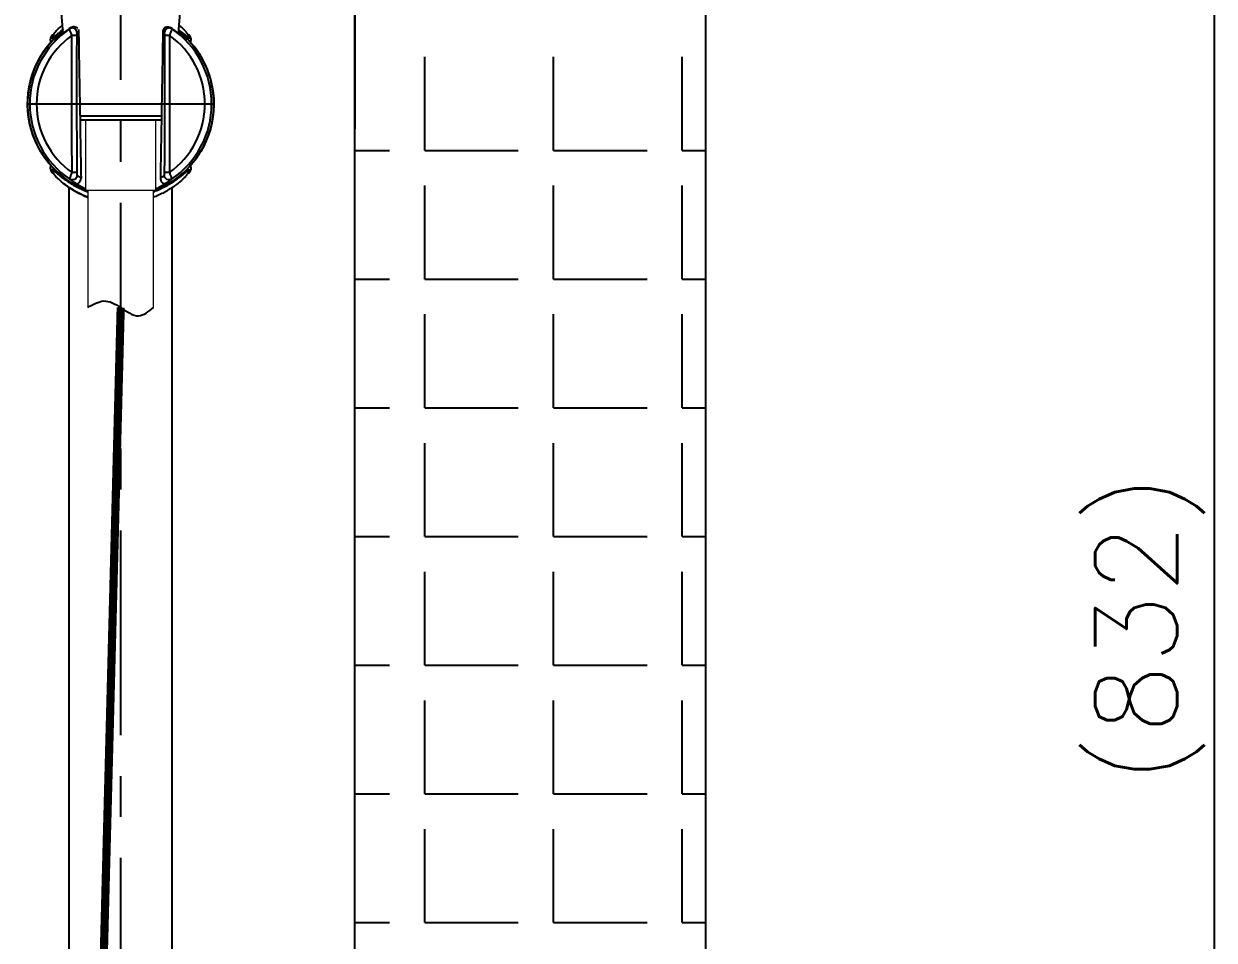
# Model space of a CAD drawing. Extents: x -4069 to -3649, y -4303 to -3709.
# Drawn here: x -3752.3 to -3701.5, y -4053 to -4013.9 of the extents above; entities that cross this region are included whole.
import ezdxf

# ---------------------------------------------------------------- set-up
doc = ezdxf.new("R2010")
doc.units = 0
doc.header["$LTSCALE"] = 7
doc.linetypes.add('CENTER', pattern=[2, 1.25, -0.25, 0.25, -0.25])
doc.layers.get('0').update_dxf_attribs({"color": 2, "linetype": 'CONTINUOUS'})
for name, color, linetype in [('6', 7, 'CONTINUOUS'), ('CL', 1, 'CENTER'), ('D', 2, 'CONTINUOUS'), ('DIM', 2, 'CONTINUOUS'), ('DWG', 7, 'CONTINUOUS'), ('HT', 3, 'CONTINUOUS')]:
    doc.layers.add(name, color=color, linetype=linetype)
doc.styles.add('GHS', font='ROMANS.shx', dxfattribs={"bigfont": 'GHS.shx'})

msp = doc.modelspace()

# ---------------------------------------------------------------- linework, layer by layer
at = {"color": 7, "linetype": 'Continuous', "lineweight": 15}
for p, q in [((-3749.70317, -4017.99335), (-3749.70317, -4020.99335)), ((-3746.70317, -4020.99335), (-3746.70317, -4017.99335)), ((-3746.70317, -4020.99335), (-3749.70317, -4020.99335)), ((-3749.60317, -4020.99335), (-3749.60317, -4025.99335)), ((-3746.80317, -4025.99335), (-3746.80317, -4020.99335))]:
    msp.add_line(p, q, dxfattribs=at)
at = {"layer": '6', "color": 7, "linetype": 'Continuous'}
for p, q in [((-3750.83619, -4012.20904), (-3750.67333, -4014.27841)), ((-3745.73305, -4014.27903), (-3745.57014, -4012.20904)), ((-3751.20317, -4014.58368), (-3751.20317, -4014.67663)), ((-3745.20317, -4014.67663), (-3745.20317, -4014.58367)), ((-3746.46569, -4017.99335), (-3749.94064, -4017.99335)), ((-3751.20317, -4019.90744), (-3751.20317, -4020.0004)), ((-3745.20317, -4020.00039), (-3745.20317, -4019.90744)), ((-3750.40317, -4090.29574), (-3750.40317, -4020.86326)), ((-3746.00317, -4090.19754), (-3746.00317, -4020.86326))]:
    msp.add_line(p, q, dxfattribs=at)
at = {"layer": '6', "color": 3, "linetype": 'Continuous'}
for p, q in [((-3748.20317, -4017.80904), (-3749.94374, -4017.80904)), ((-3746.46259, -4017.80904), (-3748.20317, -4017.80904))]:
    msp.add_line(p, q, dxfattribs=at)
at = {"layer": '6', "color": 7, "linetype": 'Continuous', "extrusion": (0, 0, -1)}
for start, end in [(292.141413, 51.485624), (128.514376, 247.858587), (290.595464, 291.564909), (248.435091, 249.404536)]:
    msp.add_arc((3748.20317, -4017.29204), 3.9799, start, end, dxfattribs=at)
at = {"layer": '6', "color": 7, "linetype": 'Continuous'}
for start, end in [(128.508749, 241.053749), (47.05875, 51.49125), (301.84875, 44.611875)]:
    msp.add_arc((-3748.20317, -4017.29204), 3.98, start, end, dxfattribs=at)
at = {"layer": '6', "color": 3, "linetype": 'Continuous'}
for radius, start, end in [(3.88469, 124.203386, 235.969868), (3.59603, 125.433613, 234.676674), (3.59603, 305.325111, 54.563292), (3.88469, 304.030131, 55.796606)]:
    msp.add_arc((-3748.20317, -4017.29204), radius, start, end, dxfattribs=at)
at = {"layer": '6', "color": 7, "linetype": 'Continuous'}
for points, knots in [([(-3750.96685, -4014.17823), (-3750.96625, -4014.17764), (-3750.93392, -4014.14568), (-3750.8591, -4014.07392), (-3750.76776, -4013.99369), (-3750.71805, -4013.95228)], [0, 0, 0, 0, 0.00946275, 0.50458508, 1, 1, 1, 1]), ([(-3745.68857, -4013.9519), (-3745.63924, -4013.99296), (-3745.5403, -4014.07987), (-3745.45913, -4014.15883), (-3745.42369, -4014.19425)], [0, 0, 0, 0, 0.45979885, 1, 1, 1, 1]), ([(-3750.64706, -4014.10115), (-3750.70262, -4014.14173), (-3750.80722, -4014.22223), (-3750.98841, -4014.3704), (-3751.09181, -4014.46577), (-3751.13425, -4014.50746)], [0, 0, 0, 0, 0.2443749, 0.49168279, 1, 1, 1, 1]), ([(-3750.76241, -4014.31332), (-3750.87128, -4014.41047), (-3750.94354, -4014.48639), (-3751.02087, -4014.57316), (-3751.02338, -4014.58046), (-3750.97952, -4014.5407)], [0, 0, 0, 0, 0.5, 0.5, 1, 1, 1, 1]), ([(-3750.97953, -4014.54071), (-3750.93656, -4014.50168), (-3750.83721, -4014.40851), (-3750.66305, -4014.26741), (-3750.58169, -4014.20509), (-3750.51155, -4014.15393), (-3750.4701, -4014.12473), (-3750.44206, -4014.10545), (-3750.42922, -4014.09669), (-3750.42059, -4014.09083), (-3750.41709, -4014.08846)], [0, 0, 0, 0, 0.54560884, 0.68201104, 0.81841325, 0.88661436, 0.95481546, 0.97186574, 0.98891602, 1, 1, 1, 1]), ([(-3750.31496, -4014.02152), (-3750.32561, -4014.0284), (-3750.34487, -4014.04085), (-3750.38054, -4014.06437), (-3750.4026, -4014.07925), (-3750.41739, -4014.08922)], [0, 0, 0, 0, 0.28939128, 0.52371892, 1, 1, 1, 1]), ([(-3750.07539, -4014.24411), (-3750.07559, -4014.22412), (-3750.08183, -4014.18656), (-3750.10469, -4014.13735), (-3750.13867, -4014.09676), (-3750.18143, -4014.06652), (-3750.23042, -4014.04819), (-3750.2829, -4014.04301), (-3750.33612, -4014.05194), (-3750.3704, -4014.06805), (-3750.38688, -4014.07921)], [0, 0, 0, 0, 0.12500045, 0.25000051, 0.37500056, 0.50000061, 0.62500067, 0.75000072, 0.87500078, 1, 1, 1, 1]), ([(-3750.28813, -4014.36209), (-3750.3043, -4014.32167), (-3750.33147, -4014.25377), (-3750.36346, -4014.16322), (-3750.38557, -4014.09665), (-3750.38645, -4014.08486), (-3750.38688, -4014.07921)], [0, 0, 0, 0, 0.28192199, 0.47364217, 0.74781717, 1, 1, 1, 1]), ([(-3750.31553, -4014.02068), (-3750.30291, -4014.0126), (-3750.2844, -4014.00354), (-3750.26477, -4013.99737), (-3750.25942, -4013.99593)], [0, 0, 0, 0, 0.73092697, 1, 1, 1, 1]), ([(-3750.25935, -4013.99591), (-3750.2502, -4013.99344), (-3750.22605, -4013.9887), (-3750.18622, -4013.98828), (-3750.14178, -4013.99769), (-3750.10059, -4014.01679), (-3750.07308, -4014.0379), (-3750.05956, -4014.05186), (-3750.0566, -4014.05512)], [0, 0, 0, 0, 0.12803662, 0.33113932, 0.53424202, 0.73734473, 0.94044743, 1, 1, 1, 1]), ([(-3750.07539, -4014.24411), (-3750.07659, -4014.24751), (-3750.07913, -4014.2547), (-3750.08196, -4014.2861), (-3750.08414, -4014.32395), (-3750.08452, -4014.35344), (-3750.08471, -4014.36796)], [0, 0, 0, 0, 0.22671183, 0.4788594, 0.74349068, 1, 1, 1, 1]), ([(-3746.3572, -4014.06392), (-3746.37124, -4014.08133), (-3746.38246, -4014.10139), (-3746.38993, -4014.12244), (-3746.3969, -4014.14209), (-3746.40079, -4014.16309), (-3746.4013, -4014.18393)], [0, 0, 0, 0, 0.51774399, 0.51774399, 0.51774399, 1, 1, 1, 1]), ([(-3746.32162, -4014.36796), (-3746.32181, -4014.35345), (-3746.32219, -4014.32397), (-3746.32437, -4014.28612), (-3746.3272, -4014.2547), (-3746.32974, -4014.24751), (-3746.33094, -4014.24411)], [0, 0, 0, 0, 0.25633436, 0.52088783, 0.77305332, 1, 1, 1, 1]), ([(-3746.01946, -4014.07921), (-3746.01988, -4014.08486), (-3746.02076, -4014.09665), (-3746.04294, -4014.16351), (-3746.07511, -4014.25423), (-3746.10219, -4014.32215), (-3746.11814, -4014.36213)], [0, 0, 0, 0, 0.2520711, 0.52633781, 0.7211865, 1, 1, 1, 1]), ([(-3745.98814, -4014.08975), (-3746.0029, -4014.07978), (-3746.03393, -4014.05883), (-3746.07161, -4014.03435), (-3746.09137, -4014.02152)], [0, 0, 0, 0, 0.47564676, 1, 1, 1, 1]), ([(-3745.99137, -4014.08744), (-3745.94855, -4014.11647), (-3745.91816, -4014.1377), (-3745.85206, -4014.18528), (-3745.8206, -4014.20867), (-3745.73089, -4014.27717), (-3745.67724, -4014.32069), (-3745.53454, -4014.44092), (-3745.46607, -4014.5051), (-3745.42641, -4014.54106)], [0, 0, 0, 0, 0.125, 0.125, 0.25, 0.25, 0.5, 0.5, 1, 1, 1, 1]), ([(-3745.27095, -4014.50856), (-3745.29227, -4014.48774), (-3745.34766, -4014.43567), (-3745.48098, -4014.31796), (-3745.60865, -4014.2126), (-3745.69287, -4014.14903), (-3745.69291, -4014.149)], [0, 0, 0, 0, 0.26468396, 0.5694568, 0.99979845, 1, 1, 1, 1]), ([(-3751.13538, -4020.07551), (-3751.11406, -4020.09633), (-3751.05867, -4020.1484), (-3750.92535, -4020.26611), (-3750.68548, -4020.46408), (-3750.3134, -4020.71498), (-3749.91438, -4020.92422), (-3749.6729, -4021.02302), (-3749.60317, -4021.04955)], [0, 0, 0, 0, 0.071599617, 0.154043671, 0.270455324, 0.44533851, 0.594213395, 0.65244949, 0.65244949, 0.65244949, 0.65244949]), ([(-3746.80317, -4021.04819), (-3746.74134, -4021.02427), (-3746.49945, -4020.92463), (-3746.12938, -4020.73623), (-3745.80786, -4020.52247), (-3745.59948, -4020.36214), (-3745.41792, -4020.21367), (-3745.31452, -4020.1183), (-3745.27209, -4020.07661)], [0.348685319, 0.348685319, 0.348685319, 0.348685319, 0.400469481, 0.556050168, 0.700882547, 0.774438551, 0.848262356, 1, 1, 1, 1]), ([(-3749.60317, -4021.28411), (-3749.66683, -4021.25984), (-3749.88843, -4021.16865), (-3750.2356, -4020.98656), (-3750.5948, -4020.73875), (-3750.83537, -4020.53403), (-3750.9472, -4020.42524), (-3750.98264, -4020.38982)], [0.387799209, 0.387799209, 0.387799209, 0.387799209, 0.447353161, 0.600426022, 0.758201962, 0.905197523, 1, 1, 1, 1]), ([(-3750.37715, -4020.51145), (-3750.37721, -4020.5056), (-3750.37732, -4020.49333), (-3750.35675, -4020.42709), (-3750.32585, -4020.33618), (-3750.2988, -4020.26767), (-3750.28237, -4020.22605)], [0, 0, 0, 0, 0.24952298, 0.5237488, 0.71071601, 1, 1, 1, 1]), ([(-3750.07962, -4020.2198), (-3750.08037, -4020.21998), (-3750.08218, -4020.2203), (-3750.08645, -4020.22084), (-3750.09254, -4020.2214), (-3750.1005, -4020.22196), (-3750.10896, -4020.22244), (-3750.11786, -4020.22287), (-3750.13032, -4020.2234), (-3750.14709, -4020.22398), (-3750.16597, -4020.2245), (-3750.183, -4020.22488), (-3750.19702, -4020.22515), (-3750.21267, -4020.22541), (-3750.23066, -4020.22566), (-3750.24855, -4020.22584), (-3750.26607, -4020.22597), (-3750.27645, -4020.22603), (-3750.28235, -4020.22605)], [0, 0, 0, 0, 0.03124689, 0.06249693, 0.124997, 0.18749708, 0.24999715, 0.31249722, 0.3749973, 0.49999744, 0.62499759, 0.68749766, 0.74999773, 0.8124978, 0.87499788, 0.93749795, 0.96874799, 1, 1, 1, 1]), ([(-3750.13537, -4020.68632), (-3750.10724, -4020.70128), (-3750.07381, -4020.70365), (-3750.03801, -4020.69114), (-3750.01677, -4020.68372), (-3749.99431, -4020.67074), (-3749.9728, -4020.65026), (-3749.95767, -4020.63584), (-3749.94272, -4020.61738), (-3749.93001, -4020.59424), (-3749.92138, -4020.57854), (-3749.91365, -4020.56034), (-3749.90806, -4020.54007), (-3749.90375, -4020.5244), (-3749.90066, -4020.50713), (-3749.89953, -4020.48931), (-3749.8991, -4020.48259), (-3749.89896, -4020.47575), (-3749.89908, -4020.4689)], [0, 0, 0, 0, 0.38765386, 0.38765386, 0.38765386, 0.61599269, 0.61599269, 0.61599269, 0.77645894, 0.77645894, 0.77645894, 0.88500114, 0.88500114, 0.88500114, 0.96878478, 0.96878478, 0.96878478, 1, 1, 1, 1]), ([(-3750.07962, -4020.2198), (-3750.07933, -4020.23424), (-3750.07873, -4020.26382), (-3750.07572, -4020.30191), (-3750.07188, -4020.334), (-3750.06847, -4020.34187), (-3750.06687, -4020.34557)], [0, 0, 0, 0, 0.25372183, 0.51977375, 0.77415217, 1, 1, 1, 1]), ([(-3745.43948, -4020.40584), (-3745.44008, -4020.40644), (-3745.47241, -4020.43839), (-3745.57731, -4020.53899), (-3745.81138, -4020.73884), (-3746.16998, -4020.986), (-3746.51782, -4021.1688), (-3746.73939, -4021.25965), (-3746.80317, -4021.2839)], [0, 0, 0, 0, 0.001568539, 0.083634091, 0.232371737, 0.392447572, 0.547379816, 0.607807168, 0.607807168, 0.607807168, 0.607807168]), ([(-3746.50725, -4020.46864), (-3746.50758, -4020.48809), (-3746.50562, -4020.50753), (-3746.5019, -4020.52513), (-3746.49821, -4020.5426), (-3746.49284, -4020.55881), (-3746.48659, -4020.57326), (-3746.47631, -4020.59703), (-3746.46343, -4020.61677), (-3746.45004, -4020.63268), (-3746.42915, -4020.65749), (-3746.40637, -4020.674), (-3746.38466, -4020.68439), (-3746.35148, -4020.70025), (-3746.31963, -4020.70264), (-3746.29206, -4020.69481), (-3746.28477, -4020.69274), (-3746.27773, -4020.68992), (-3746.27096, -4020.68632)], [0, 0, 0, 0, 0.0899295, 0.0899295, 0.0899295, 0.17870431, 0.17870431, 0.17870431, 0.325566, 0.325566, 0.325566, 0.55538046, 0.55538046, 0.55538046, 0.90790771, 0.90790771, 0.90790771, 1, 1, 1, 1]), ([(-3746.33946, -4020.34557), (-3746.33786, -4020.34187), (-3746.33445, -4020.334), (-3746.33061, -4020.30193), (-3746.3276, -4020.26384), (-3746.327, -4020.23425), (-3746.32671, -4020.2198)], [0, 0, 0, 0, 0.22563003, 0.47996773, 0.74607993, 1, 1, 1, 1]), ([(-3746.1239, -4020.22602), (-3746.17117, -4020.22585), (-3746.18923, -4020.22549), (-3746.2288, -4020.22478), (-3746.24454, -4020.2244), (-3746.27307, -4020.22352), (-3746.28572, -4020.22304), (-3746.30886, -4020.22182), (-3746.32071, -4020.22126), (-3746.32671, -4020.2198)], [0, 0, 0, 0, 0.25, 0.25, 0.5, 0.5, 0.75, 0.75, 1, 1, 1, 1]), ([(-3746.1239, -4020.22602), (-3746.10699, -4020.26873), (-3746.07988, -4020.33724), (-3746.04944, -4020.42779), (-3746.029, -4020.49332), (-3746.02912, -4020.5056), (-3746.02918, -4020.51145)], [0, 0, 0, 0, 0.29689295, 0.47619362, 0.75032385, 1, 1, 1, 1]), ([(-3749.60317, -4021.28421), (-3749.66958, -4021.25887), (-3749.87451, -4021.17406), (-3750.22169, -4020.99418), (-3750.4984, -4020.80519), (-3750.65588, -4020.68317), (-3750.68535, -4020.65858), (-3750.55322, -4020.76548), (-3750.21907, -4020.9998), (-3749.84152, -4021.1914), (-3749.6212, -4021.27729), (-3749.60317, -4021.28416)], [0.152484851, 0.152484851, 0.152484851, 0.152484851, 0.187201232, 0.263736582, 0.369246309, 0.429230419, 0.509438537, 0.590720854, 0.703516466, 0.810327673, 0.819741824, 0.819741824, 0.819741824, 0.819741824]), ([(-3749.70317, -4020.92425), (-3749.76143, -4020.89947), (-3749.81581, -4020.8746), (-3750.05343, -4020.75936), (-3750.18292, -4020.67707), (-3750.28154, -4020.60842), (-3750.24749, -4020.62667), (-3750.13537, -4020.68632)], [0.716624717, 0.716624717, 0.716624717, 0.716624717, 0.75, 0.75, 0.875, 0.875, 1, 1, 1, 1]), ([(-3746.27096, -4020.68632), (-3746.159, -4020.62676), (-3746.12486, -4020.60841), (-3746.22237, -4020.67641), (-3746.35317, -4020.75949), (-3746.59061, -4020.87464), (-3746.64497, -4020.89951), (-3746.70317, -4020.92428)], [0, 0, 0, 0, 0.125, 0.125, 0.25, 0.25, 0.283467175, 0.283467175, 0.283467175, 0.283467175])]:
    msp.add_open_spline(points, degree=3, knots=knots, dxfattribs=at)
for points, degree in [([(-3746.35671, -4014.06324), (-3746.29501, -4013.98711), (-3746.17445, -4013.96749), (-3746.09121, -4014.02042)], 3), ([(-3750.95138, -4014.1628), (-3751.10511, -4014.32035), (-3751.13421, -4014.50951)], 2), ([(-3750.6903, -4014.25074), (-3750.71552, -4014.27203), (-3750.73956, -4014.29293), (-3750.76241, -4014.31332)], 3), ([(-3750.31507, -4014.02136), (-3750.33915, -4014.04044), (-3750.36322, -4014.05952), (-3750.38728, -4014.07862)], 3), ([(-3750.00597, -4014.11134), (-3749.98819, -4015.17748), (-3749.97013, -4016.24336), (-3749.95218, -4017.30897)], 3), ([(-3746.40157, -4014.18392), (-3746.41896, -4015.22586), (-3746.43661, -4016.26755), (-3746.45415, -4017.30897)], 3), ([(-3746.09137, -4014.02152), (-3746.06714, -4014.04049), (-3746.04317, -4014.05972), (-3746.01946, -4014.07921)], 3), ([(-3745.64392, -4014.31332), (-3745.6671, -4014.29263), (-3745.69152, -4014.27142), (-3745.71715, -4014.2498)], 3), ([(-3745.39967, -4014.5548), (-3745.42307, -4014.524), (-3745.50808, -4014.43453), (-3745.64392, -4014.31332)], 3), ([(-3745.2715, -4014.51013), (-3745.2998, -4014.32186), (-3745.45195, -4014.16571)], 2), ([(-3745.42643, -4014.54104), (-3745.4088, -4014.55701), (-3745.39832, -4014.56513), (-3745.39461, -4014.56632)], 3), ([(-3749.95217, -4017.30897), (-3749.9344, -4018.3627), (-3749.9167, -4019.41614), (-3749.89908, -4020.4689)], 3), ([(-3746.45416, -4017.30897), (-3746.47193, -4018.36261), (-3746.48963, -4019.41597), (-3746.50725, -4020.46864)], 3), ([(-3751.13483, -4020.07394), (-3751.10653, -4020.26221), (-3750.95439, -4020.41836)], 2), ([(-3745.45495, -4020.42127), (-3745.30122, -4020.26372), (-3745.27212, -4020.07456)], 2), ([(-3750.65002, -4020.68753), (-3750.64786, -4020.68932), (-3750.64383, -4020.69222), (-3750.6379, -4020.69615)], 3)]:
    msp.add_open_spline(points, degree=degree, dxfattribs=at)
for points, weights in [([(-3751.20275, -4014.58367), (-3751.20296, -4014.42808), (-3751.09747, -4014.31315)], [1, 0.931937188824, 1]), ([(-3750.08471, -4014.36796), (-3750.10267, -4014.36227), (-3750.288, -4014.36213)], [0.999993082113, 0.733311182566, 0.999722388746]), ([(-3746.11819, -4014.36213), (-3746.30365, -4014.36226), (-3746.32162, -4014.36796)], [1, 0.733171356284, 0.999994966771]), ([(-3745.30885, -4014.31317), (-3745.20336, -4014.42808), (-3745.20357, -4014.58367)], [1, 0.931938376, 0.999993546138]), ([(-3751.09748, -4020.2709), (-3751.20297, -4020.15599), (-3751.20276, -4020.0004)], [1, 0.931938376, 0.999993546138]), ([(-3745.20358, -4020.0004), (-3745.20337, -4020.15599), (-3745.30886, -4020.27092)], [1, 0.931937188824, 1])]:
    msp.add_rational_spline(points, weights, degree=2, dxfattribs=at)
at = {"layer": '6', "color": 3, "linetype": 'Continuous'}
for points, knots in [([(-3750.28237, -4020.22605), (-3750.28508, -4019.36868), (-3750.29128, -4017.41411), (-3750.28926, -4015.45937), (-3750.28812, -4014.36207)], [0, 0, 0, 0, 0.43864913, 1, 1, 1, 1]), ([(-3750.08471, -4014.36796), (-3750.08538, -4014.83024), (-3750.08678, -4015.80537), (-3750.08707, -4017.24431), (-3750.08518, -4018.73282), (-3750.08153, -4019.70794), (-3750.07962, -4020.2198)], [0, 0, 0, 0, 0.23704478, 0.50002031, 0.73754982, 1, 1, 1, 1]), ([(-3746.01946, -4014.07921), (-3746.03593, -4014.06805), (-3746.07021, -4014.05194), (-3746.12344, -4014.04301), (-3746.17591, -4014.04819), (-3746.2249, -4014.06652), (-3746.26766, -4014.09676), (-3746.30164, -4014.13735), (-3746.3245, -4014.18656), (-3746.33074, -4014.22412), (-3746.33094, -4014.24411)], [0, 0, 0, 0, 0.1250002, 0.25000039, 0.37500059, 0.50000078, 0.62500098, 0.75000117, 0.87500137, 1, 1, 1, 1]), ([(-3746.32671, -4020.2198), (-3746.3248, -4019.70795), (-3746.32115, -4018.73284), (-3746.31926, -4017.24434), (-3746.31956, -4015.80539), (-3746.32095, -4014.83025), (-3746.32162, -4014.36796)], [0, 0, 0, 0, 0.26244047, 0.49997957, 0.76294727, 1, 1, 1, 1]), ([(-3746.11814, -4014.36213), (-3746.11752, -4014.89804), (-3746.11639, -4015.87519), (-3746.11651, -4017.36337), (-3746.11842, -4018.78223), (-3746.12213, -4019.75935), (-3746.1239, -4020.22595)], [0, 0, 0, 0, 0.2742227, 0.49999924, 0.76123714, 1, 1, 1, 1]), ([(-3750.06687, -4020.34557), (-3750.06758, -4020.40404), (-3750.10343, -4020.4835), (-3750.24394, -4020.55862), (-3750.32902, -4020.54381), (-3750.37715, -4020.51145)], [0, 0, 0, 0, 0.5, 0.5, 1, 1, 1, 1]), ([(-3750.13537, -4020.68632), (-3750.17642, -4020.65832), (-3750.25707, -4020.60332), (-3750.33761, -4020.5417), (-3750.37715, -4020.51145)], [0, 0, 0, 0, 0.50901868, 1, 1, 1, 1]), ([(-3746.02918, -4020.51145), (-3746.07731, -4020.54381), (-3746.16239, -4020.55862), (-3746.3029, -4020.4835), (-3746.33875, -4020.40404), (-3746.33946, -4020.34557)], [0, 0, 0, 0, 0.5, 0.5, 1, 1, 1, 1]), ([(-3746.02918, -4020.51145), (-3746.06872, -4020.5417), (-3746.14926, -4020.60332), (-3746.22991, -4020.65832), (-3746.27096, -4020.68632)], [0, 0, 0, 0, 0.49098147, 1, 1, 1, 1])]:
    msp.add_open_spline(points, degree=3, knots=knots, dxfattribs=at)
for points in [[(-3750.00507, -4014.18594), (-3750.02843, -4014.20546), (-3750.05187, -4014.22485), (-3750.07539, -4014.24411)], [(-3746.33094, -4014.24411), (-3746.35456, -4014.22477), (-3746.3781, -4014.20531), (-3746.40156, -4014.1857)], [(-3750.06687, -4020.34557), (-3750.01094, -4020.38694), (-3749.95502, -4020.42831), (-3749.89909, -4020.46968)], [(-3746.50724, -4020.46968), (-3746.45131, -4020.42831), (-3746.39539, -4020.38694), (-3746.33946, -4020.34557)]]:
    msp.add_open_spline(points, degree=3, dxfattribs=at)
at = {"layer": 'CL'}
for p, q in [((-3748.20317, -4114.26802), (-3748.20317, -3901.91168)), ((-3752.18317, -4017.29204), (-3744.22317, -4017.29204))]:
    msp.add_line(p, q, dxfattribs=at)
at = {"layer": 'CL', "const_width": 0.35}
msp.add_lwpolyline([(-3748.20317, -4025.99335), (-3749.25465, -4066.26544)], dxfattribs=at)
at = {"layer": 'D'}
msp.add_spline([(-3749.60317, -4025.99335), (-3748.93293, -4025.71553), (-3748.20317, -4025.99335), (-3747.44137, -4026.35007), (-3746.80317, -4025.99335)], degree=3, dxfattribs=at)
at = {"layer": 'DIM'}
msp.add_line((-3701.48245, -3958.72204), (-3701.48245, -4118.25204), dxfattribs=at)
at = {"layer": 'DWG'}
msp.add_line((-3738.20317, -4006.75953), (-3738.20317, -4018.35953), dxfattribs=at)
at = {"layer": 'HT', "ltscale": 0.5}
for p, q in [((-3738.20317, -4221.75204), (-3738.20317, -3842.25204)), ((-3723.20317, -4228.15204), (-3723.20317, -3842.25204)), ((-3735.21517, -4019.28463), (-3735.21517, -4015.28463)), ((-3729.71517, -4019.28463), (-3729.71517, -4015.28463)), ((-3724.21517, -4019.28463), (-3724.21517, -4015.28463)), ((-3738.20317, -4019.28463), (-3736.71517, -4019.28463)), ((-3735.21517, -4019.28463), (-3731.21517, -4019.28463)), ((-3729.71517, -4019.28463), (-3725.71517, -4019.28463)), ((-3724.21517, -4019.28463), (-3723.20317, -4019.28463)), ((-3735.21517, -4024.78463), (-3735.21517, -4020.78463)), ((-3729.71517, -4024.78463), (-3729.71517, -4020.78463)), ((-3724.21517, -4024.78463), (-3724.21517, -4020.78463)), ((-3738.20317, -4024.78463), (-3736.71517, -4024.78463)), ((-3735.21517, -4024.78463), (-3731.21517, -4024.78463)), ((-3729.71517, -4024.78463), (-3725.71517, -4024.78463)), ((-3724.21517, -4024.78463), (-3723.20317, -4024.78463)), ((-3735.21517, -4030.28463), (-3735.21517, -4026.28463)), ((-3729.71517, -4030.28463), (-3729.71517, -4026.28463)), ((-3724.21517, -4030.28463), (-3724.21517, -4026.28463)), ((-3738.20317, -4030.28463), (-3736.71517, -4030.28463)), ((-3735.21517, -4030.28463), (-3731.21517, -4030.28463)), ((-3729.71517, -4030.28463), (-3725.71517, -4030.28463)), ((-3724.21517, -4030.28463), (-3723.20317, -4030.28463)), ((-3735.21517, -4035.78463), (-3735.21517, -4031.78463)), ((-3729.71517, -4035.78463), (-3729.71517, -4031.78463)), ((-3724.21517, -4035.78463), (-3724.21517, -4031.78463)), ((-3738.20317, -4035.78463), (-3736.71517, -4035.78463)), ((-3735.21517, -4035.78463), (-3731.21517, -4035.78463)), ((-3729.71517, -4035.78463), (-3725.71517, -4035.78463)), ((-3724.21517, -4035.78463), (-3723.20317, -4035.78463)), ((-3735.21517, -4041.28463), (-3735.21517, -4037.28463)), ((-3729.71517, -4041.28463), (-3729.71517, -4037.28463)), ((-3724.21517, -4041.28463), (-3724.21517, -4037.28463)), ((-3738.20317, -4041.28463), (-3736.71517, -4041.28463)), ((-3735.21517, -4041.28463), (-3731.21517, -4041.28463)), ((-3729.71517, -4041.28463), (-3725.71517, -4041.28463)), ((-3724.21517, -4041.28463), (-3723.20317, -4041.28463)), ((-3735.21517, -4046.78463), (-3735.21517, -4042.78463)), ((-3729.71517, -4046.78463), (-3729.71517, -4042.78463)), ((-3724.21517, -4046.78463), (-3724.21517, -4042.78463)), ((-3738.20317, -4046.78463), (-3736.71517, -4046.78463)), ((-3735.21517, -4046.78463), (-3731.21517, -4046.78463)), ((-3729.71517, -4046.78463), (-3725.71517, -4046.78463)), ((-3724.21517, -4046.78463), (-3723.20317, -4046.78463)), ((-3735.21517, -4052.28463), (-3735.21517, -4048.28463)), ((-3729.71517, -4052.28463), (-3729.71517, -4048.28463)), ((-3724.21517, -4052.28463), (-3724.21517, -4048.28463)), ((-3738.20317, -4052.28463), (-3736.71517, -4052.28463)), ((-3735.21517, -4052.28463), (-3731.21517, -4052.28463)), ((-3729.71517, -4052.28463), (-3725.71517, -4052.28463)), ((-3724.21517, -4052.28463), (-3723.20317, -4052.28463))]:
    msp.add_line(p, q, dxfattribs=at)

# ---------------------------------------------------------------- texts
at = {"layer": 'DIM', "insert": (-3704.23245, -4039.73033), "char_height": 3.5, "attachment_point": 5, "rotation": 90, "style": 'GHS'}
msp.add_mtext('(832)', dxfattribs=at)

doc.saveas('drawing.dxf')
